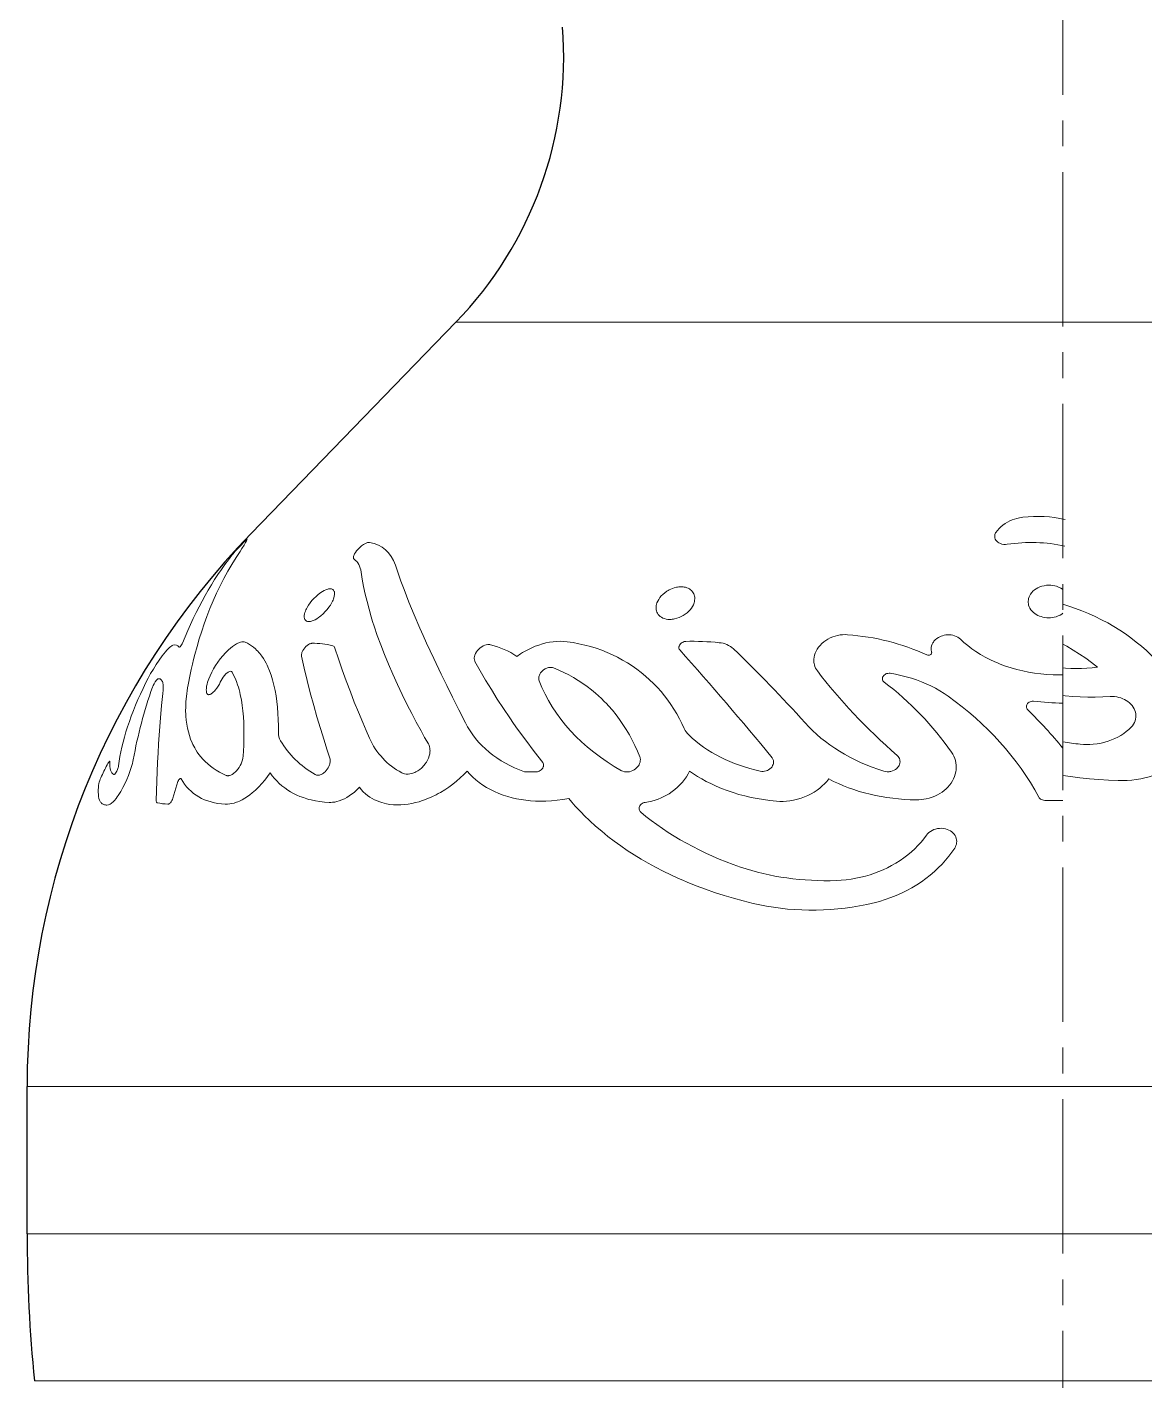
# Model space of a CAD drawing. Extents: x -235 to 974, y -300 to 522.
# Drawn here: x 903.29 to 941.27, y 133.17 to 179.17 of the extents above; entities that cross this region are included whole.
import ezdxf

# ---------------------------------------------------------------- set-up
doc = ezdxf.new("R2010")
doc.units = 0
doc.header["$LTSCALE"] = 7
doc.header["$MEASUREMENT"] = 0
doc.linetypes.add('CENTER2', pattern=[1.125, 0.75, -0.125, 0.125, -0.125])
for name, color, linetype, lineweight in [('1', 1, 'CENTER2', 15), ('3', 3, 'CONTINUOUS', 30), ('8', 251, 'CONTINUOUS', 15)]:
    doc.layers.add(name, color=color, linetype=linetype, lineweight=lineweight)

msp = doc.modelspace()

# ---------------------------------------------------------------- linework, layer by layer
at = {"layer": '1'}
msp.add_line((938.4853, 229.3695), (938.4853, 6.1695), dxfattribs=at)
at = {"layer": '3'}
for p, q in [((917.8575, 169.1423), (910.8967, 161.96)), ((903.2853, 138.1695), (903.2853, 143.1695))]:
    msp.add_line(p, q, dxfattribs=at)
for centre, radius, start, end in [((908.5223, 178.1896), 13, 315.89735, 4.32284), ((930.2853, 143.1695), 27, 135.89735, 180), ((953.4103, 138.1695), 50.125, 180, 185.72481)]:
    msp.add_arc(centre, radius, start, end, dxfattribs=at)
at = {"layer": '8', "lineweight": 13}
for p, q in [((956.5879, 169.1423), (917.8575, 169.1423)), ((973.6853, 143.1695), (903.2853, 143.1695)), ((973.6853, 138.1695), (903.2853, 138.1695)), ((973.4353, 133.1695), (903.5353, 133.1695))]:
    msp.add_line(p, q, dxfattribs=at)
at = {"layer": '8', "lineweight": 13, "ltscale": 0.010202}
msp.add_line((920.5981, 153.868), (920.1901, 153.868), dxfattribs=at)
at = {"layer": '8', "lineweight": 13, "ltscale": 0.014746}
msp.add_line((908.2411, 152.9719), (908.4114, 153.5366), dxfattribs=at)
at = {"layer": '8', "lineweight": 13, "ltscale": 0.037442}
msp.add_line((937.8721, 152.8951), (938.4853, 152.8951), dxfattribs=at)
at = {"layer": '8', "lineweight": 13}
for points in [[(937.1235, 162.5156), (937.0638, 162.5074), (937.0046, 162.4967), (936.9196, 162.4769), (936.8369, 162.4524), (936.7565, 162.4233), (936.6787, 162.3895), (936.5965, 162.3473), (936.5185, 162.3001), (936.4454, 162.2482), (936.3775, 162.1921), (936.3153, 162.1321), (936.2593, 162.0686), (936.2098, 162.002)], [(936.1863, 161.96), (936.1734, 161.9243), (936.1665, 161.8878), (936.1657, 161.8508), (936.1711, 161.814), (936.1844, 161.7743), (936.2055, 161.7363), (936.2342, 161.7009), (936.2702, 161.669), (936.3119, 161.6422), (936.3599, 161.6202), (936.4125, 161.6041), (936.4721, 161.5942), (936.5336, 161.5917), (936.5944, 161.5968)], [(910.7597, 161.7655), (910.76, 161.767), (910.7599, 161.7675), (910.7597, 161.7677), (910.7595, 161.7679), (910.7586, 161.7679), (910.7558, 161.7666), (910.7458, 161.7593), (910.7137, 161.7307), (910.6578, 161.6762), (910.5332, 161.5473), (910.4457, 161.4531), (910.3614, 161.3595), (910.2797, 161.265), (910.2463, 161.2242)], [(910.3895, 161.1445), (910.5237, 161.3554), (910.5818, 161.4485), (910.6568, 161.5717), (910.7042, 161.6535), (910.7388, 161.7182), (910.7513, 161.7446), (910.7597, 161.7655)], [(914.9269, 161.6611), (914.897, 161.6623), (914.8759, 161.6596), (914.8538, 161.6546), (914.8082, 161.6387), (914.7611, 161.616), (914.7148, 161.5887), (914.6816, 161.5662), (914.6494, 161.5422), (914.588, 161.4904), (914.5318, 161.4349), (914.4817, 161.3771), (914.4416, 161.3223), (914.4087, 161.2671), (914.3952, 161.239), (914.3845, 161.2113), (914.3771, 161.186), (914.3731, 161.1616), (914.3724, 161.1461), (914.3736, 161.1313), (914.3785, 161.1132), (914.3873, 161.0976), (914.4002, 161.0854)], [(908.7565, 156.8226), (908.8268, 157.1718), (908.865, 157.3459), (908.9048, 157.5185), (908.9457, 157.6866), (908.9883, 157.8533), (909.0607, 158.1194), (909.1377, 158.3816), (909.2192, 158.6398), (909.3054, 158.8941), (909.3962, 159.1442), (909.5009, 159.4129), (909.6111, 159.6765), (909.727, 159.9348), (909.8484, 160.1879), (909.9754, 160.4354), (910.108, 160.6774), (910.246, 160.9138), (910.3895, 161.1445)], [(914.6377, 160.6519), (914.6768, 160.4056), (914.7231, 160.1565), (914.7766, 159.9047), (914.8371, 159.6503), (914.9046, 159.3932), (914.979, 159.1336), (915.0269, 158.9766), (915.0771, 158.8188), (915.1847, 158.5007), (915.3014, 158.1793), (915.4272, 157.8548), (915.5657, 157.5178), (915.7131, 157.1778), (915.8692, 156.8348), (916.0338, 156.4891), (916.2065, 156.1407), (916.3564, 155.8483), (916.5116, 155.5543), (916.6719, 155.2586), (916.7954, 155.0358), (916.9216, 154.8121)], [(918.1786, 155.5319), (917.9562, 155.9719), (917.7393, 156.4061), (917.5455, 156.7991), (917.3572, 157.187), (917.1044, 157.7185), (916.8636, 158.2391), (916.7481, 158.4952), (916.636, 158.7482), (916.4432, 159.1962), (916.2626, 159.634), (916.177, 159.8489), (916.0948, 160.0612), (915.9904, 160.3399), (915.8921, 160.6137), (915.8003, 160.8824)], [(913.5923, 159.5329), (913.6408, 159.6151), (913.663, 159.6582), (913.6828, 159.7014), (913.6986, 159.7408), (913.712, 159.7798), (913.7261, 159.8334), (913.7342, 159.8851), (913.7357, 159.9099), (913.7353, 159.9339), (913.733, 159.9565), (913.7286, 159.978), (913.7223, 159.9973), (913.7138, 160.0152), (913.6987, 160.0368), (913.6794, 160.0547), (913.656, 160.0685), (913.6264, 160.0784), (913.5931, 160.0827), (913.5567, 160.0817), (913.5298, 160.078), (913.502, 160.0719), (913.4696, 160.0624), (913.4367, 160.0504), (913.379, 160.0242), (913.3214, 159.9924), (913.2646, 159.9559), (913.2229, 159.9259), (913.182, 159.8942), (913.1037, 159.8265), (913.0326, 159.7565), (912.9668, 159.6835), (912.9069, 159.6088), (912.8534, 159.5329)], [(925.9489, 159.6028), (925.9615, 159.6482), (925.9699, 159.6938), (925.9738, 159.7392), (925.9739, 159.7685), (925.972, 159.7975), (925.9662, 159.8357), (925.9566, 159.8731), (925.9431, 159.9095), (925.923, 159.9488), (925.8979, 159.9859), (925.8675, 160.0204), (925.8321, 160.0517), (925.7935, 160.0784), (925.7507, 160.1013), (925.7041, 160.1202), (925.6542, 160.1348), (925.6194, 160.142), (925.5835, 160.1471), (925.5468, 160.1503), (925.5094, 160.1514), (925.4714, 160.1505), (925.4331, 160.1477), (925.3923, 160.1425), (925.3515, 160.1353), (925.2736, 160.1158), (925.2154, 160.0963), (925.1589, 160.0732), (925.1043, 160.0467), (925.0648, 160.0249), (925.0267, 160.0016), (924.9548, 159.9507), (924.8894, 159.8949), (924.8356, 159.8403), (924.7883, 159.7832), (924.7479, 159.7242), (924.7147, 159.664), (924.689, 159.6028)], [(938.4853, 160.0592), (938.471, 160.0701), (938.4082, 160.1087), (938.3392, 160.1417), (938.2651, 160.1684), (938.2049, 160.1844), (938.1426, 160.196), (938.079, 160.203), (938.0148, 160.2054), (937.9314, 160.2016), (937.8493, 160.1899), (937.7699, 160.1708), (937.7, 160.1468), (937.634, 160.1172), (937.5728, 160.0824), (937.5169, 160.043), (937.4668, 159.9994), (937.423, 159.9524), (937.3883, 159.9064), (937.3595, 159.8585), (937.3367, 159.8093), (937.3201, 159.7592), (937.3095, 159.7087), (937.3049, 159.6579)], [(937.3049, 159.6579), (937.3058, 159.6147), (937.3109, 159.5715), (937.3204, 159.5285), (937.3387, 159.4754), (937.3639, 159.4234), (937.396, 159.3733), (937.435, 159.3257), (937.4806, 159.2811), (937.5325, 159.2401), (937.5797, 159.2095), (937.6307, 159.182), (937.6851, 159.158), (937.7424, 159.1379), (937.8043, 159.1213), (937.8684, 159.1092), (937.934, 159.1019), (938.0001, 159.0994), (938.0644, 159.1017), (938.1281, 159.1086), (938.1907, 159.1199), (938.2514, 159.1356), (938.3225, 159.1603), (938.3892, 159.1908), (938.451, 159.2267), (938.4853, 159.2515)], [(912.8534, 159.5329), (912.8033, 159.4504), (912.7806, 159.4075), (912.7602, 159.3645), (912.7433, 159.3239), (912.729, 159.2835), (912.7141, 159.2289), (912.7055, 159.176), (912.7038, 159.1505), (912.7041, 159.1258), (912.7064, 159.103), (912.7107, 159.0812), (912.7173, 159.0608), (912.7261, 159.042), (912.7417, 159.0196), (912.7617, 159.0011), (912.7859, 158.9868), (912.8165, 158.9766), (912.851, 158.9722), (912.8885, 158.9733), (912.9168, 158.9774), (912.9459, 158.984), (912.9785, 158.9938), (913.0114, 159.0061), (913.0701, 159.0333), (913.1283, 159.0662), (913.1855, 159.1038), (913.2274, 159.1346), (913.2683, 159.1671), (913.3465, 159.2367), (913.4168, 159.3077), (913.4815, 159.3815), (913.5402, 159.4568), (913.5923, 159.5329)], [(924.689, 159.6028), (924.6749, 159.5574), (924.6651, 159.5118), (924.6597, 159.466), (924.6587, 159.4364), (924.6598, 159.407), (924.6645, 159.3681), (924.6733, 159.3299), (924.6861, 159.2927), (924.7055, 159.2524), (924.7304, 159.2143), (924.7608, 159.1788), (924.7966, 159.1465), (924.8407, 159.116), (924.8902, 159.0903), (924.9447, 159.0698), (925.0031, 159.0551), (925.0647, 159.0462), (925.1284, 159.0432), (925.1683, 159.0442), (925.2084, 159.0474), (925.2496, 159.0527), (925.2905, 159.0602), (925.3703, 159.0806), (925.4453, 159.1069), (925.5173, 159.1392), (925.5855, 159.1767), (925.6513, 159.2201), (925.7121, 159.2677), (925.7675, 159.3187), (925.8169, 159.3726), (925.8601, 159.4285), (925.8966, 159.4858), (925.9262, 159.544), (925.9489, 159.6028)], [(942.0735, 157.1627), (942.0066, 157.2489), (941.9378, 157.3343), (941.8672, 157.4187), (941.7948, 157.5022), (941.6444, 157.6663), (941.487, 157.8262), (941.3227, 157.9818), (941.1538, 158.1309), (940.9783, 158.2755), (940.7964, 158.4152), (940.6082, 158.55), (940.414, 158.6795), (940.2139, 158.8036), (940.0081, 158.922), (939.7967, 159.0345), (939.5802, 159.1409), (939.3585, 159.2409), (939.132, 159.3344), (938.908, 159.4187), (938.6799, 159.4964), (938.4853, 159.556)], [(910.6956, 158.2676), (910.6621, 158.2774), (910.6246, 158.2809), (910.5838, 158.2781), (910.541, 158.2694), (910.5103, 158.2601), (910.4789, 158.2484), (910.4424, 158.2322), (910.4057, 158.2135), (910.3366, 158.1722), (910.2662, 158.123), (910.197, 158.0681), (910.1295, 158.0087), (910.0801, 157.9618), (910.0319, 157.9131), (909.939, 157.8111), (909.8512, 157.7045), (909.769, 157.5942), (909.6925, 157.4812), (909.6222, 157.366), (909.5585, 157.2494), (909.5021, 157.1319), (909.4576, 157.0236), (909.4382, 156.9697), (909.4211, 156.916), (909.402, 156.8452), (909.3876, 156.7758), (909.3788, 156.7087), (909.3762, 156.6448), (909.3776, 156.6125), (909.3811, 156.5815), (909.3861, 156.5556), (909.3928, 156.5311)], [(911.8297, 155.2049), (911.8291, 155.4235), (911.8232, 155.6389), (911.8118, 155.8508), (911.7949, 156.0586), (911.7731, 156.2539), (911.7459, 156.4444), (911.7128, 156.6298), (911.6738, 156.8098), (911.6511, 156.9005), (911.6268, 156.9895), (911.6024, 157.0713), (911.5765, 157.1514), (911.5254, 157.2923), (911.4689, 157.4272), (911.4385, 157.4922), (911.4067, 157.5555), (911.362, 157.637), (911.3148, 157.7152), (911.2649, 157.7898), (911.1968, 157.8801), (911.1603, 157.9237), (911.1226, 157.9655), (911.0855, 158.0038), (911.0473, 158.0403), (910.9825, 158.0961), (910.9149, 158.1469), (910.8445, 158.1925), (910.7714, 158.2328), (910.6956, 158.2676)], [(921.6332, 158.2853), (921.5184, 158.2962), (921.401, 158.2997), (921.2823, 158.296), (921.1604, 158.285), (921.0387, 158.267), (920.9177, 158.2424), (920.7953, 158.2107), (920.6746, 158.1728), (920.5558, 158.1293), (920.4395, 158.0804), (920.3259, 158.0265), (920.2572, 157.991), (920.1898, 157.9538), (920.1221, 157.9141), (920.0558, 157.8729), (919.9289, 157.7872)], [(925.6192, 155.333), (925.5403, 155.5022), (925.4552, 155.6688), (925.3641, 155.8326), (925.2669, 155.9933), (925.1636, 156.1507), (925.0574, 156.3006), (924.9453, 156.4469), (924.8276, 156.5894), (924.7042, 156.728), (924.5752, 156.8624), (924.4405, 156.9924), (924.3002, 157.1178), (924.1542, 157.2384), (924.0045, 157.3527), (923.8495, 157.4618), (923.6892, 157.5655), (923.5238, 157.6636), (923.3534, 157.7558), (923.1782, 157.8418), (922.9985, 157.9215), (922.8145, 157.9946), (922.6263, 158.0609), (922.4342, 158.1202), (922.2386, 158.1725), (922.0396, 158.2175), (921.8377, 158.2551), (921.6332, 158.2853)], [(925.6698, 158.2968), (925.642, 158.2943), (925.6145, 158.2886), (925.5777, 158.2758), (925.5437, 158.2582), (925.5135, 158.2369), (925.4879, 158.213), (925.4627, 158.1807), (925.4526, 158.163), (925.4446, 158.1448), (925.4391, 158.1276), (925.4356, 158.1103), (925.4343, 158.084), (925.4385, 158.058), (925.4482, 158.0334), (925.4637, 158.0112)], [(931.1668, 158.5247), (931.0818, 158.5279), (930.9963, 158.5246), (930.9112, 158.5149), (930.8273, 158.4993), (930.7453, 158.4778), (930.666, 158.4511), (930.581, 158.4154), (930.5005, 158.3739), (930.425, 158.3274), (930.3549, 158.2764), (930.2907, 158.2212), (930.2325, 158.1625), (930.1807, 158.1006), (930.1357, 158.0359), (930.0975, 157.969), (930.0666, 157.9004), (930.0432, 157.8304), (930.0274, 157.7596), (930.0196, 157.6896), (930.0186, 157.6541), (930.0197, 157.6188), (930.0227, 157.5845), (930.0276, 157.5503), (930.0399, 157.4958), (930.0574, 157.4422), (930.0802, 157.3901), (930.1084, 157.3395), (930.1419, 157.2909)], [(934.9989, 158.3734), (934.9579, 158.4084), (934.9116, 158.4396), (934.8601, 158.4664), (934.8041, 158.4884), (934.7442, 158.505), (934.6867, 158.5152), (934.6275, 158.5201), (934.5676, 158.5197), (934.5093, 158.5144), (934.4519, 158.5043), (934.3964, 158.4899), (934.3465, 158.4726), (934.2989, 158.4516), (934.2545, 158.4278), (934.1971, 158.3895), (934.1463, 158.3463), (934.1234, 158.3231), (934.1025, 158.2989), (934.0837, 158.2742), (934.0668, 158.2488), (934.0401, 158.1986), (934.021, 158.1467), (934.0095, 158.094), (934.0057, 158.0409), (934.0099, 157.9881), (934.0149, 157.962), (934.022, 157.9361)], [(938.4853, 157.164), (938.359, 157.1611), (938.1487, 157.164), (937.9389, 157.1746), (937.7303, 157.1929), (937.5234, 157.2188), (937.3188, 157.2522), (937.117, 157.2931), (936.9185, 157.3412), (936.724, 157.3963), (936.5339, 157.4584), (936.3487, 157.5272), (936.2581, 157.564), (936.1689, 157.6024), (936, 157.6813), (935.837, 157.7657), (935.6802, 157.8554), (935.53, 157.9501), (935.3866, 158.0495), (935.2501, 158.1534), (935.1208, 158.2615), (934.9989, 158.3734)], [(908.2333, 158.165), (908.2198, 158.1595), (908.2048, 158.1513), (908.1713, 158.1274), (908.1275, 158.089), (908.0802, 158.0416), (908.0379, 157.9953), (907.9947, 157.9452), (907.9371, 157.8745), (907.8799, 157.8005), (907.7758, 157.6573), (907.6744, 157.5083), (907.5771, 157.3559), (907.4846, 157.2018), (907.3981, 157.0477), (907.3195, 156.8957)], [(908.5665, 158.2373), (908.5573, 158.2175), (908.5318, 158.1748), (908.5091, 158.1432), (908.4849, 158.115), (908.4679, 158.1001), (908.4609, 158.0964), (908.4579, 158.0961), (908.4554, 158.0976)], [(912.9636, 158.2314), (912.9449, 158.2296), (912.9257, 158.2254), (912.9061, 158.2189), (912.8865, 158.2107), (912.8481, 158.1896), (912.8026, 158.1567), (912.7608, 158.1191), (912.723, 158.0782), (912.6896, 158.0347), (912.6608, 157.9895), (912.6373, 157.9432), (912.6262, 157.9156), (912.6175, 157.8882), (912.6121, 157.8648), (912.609, 157.8418), (912.6084, 157.818), (912.6111, 157.7955)], [(912.6111, 157.7955), (912.6549, 157.5923), (912.701, 157.3871), (912.8005, 156.971), (912.909, 156.5475), (913.0262, 156.1171), (913.1372, 155.7289), (913.2545, 155.3356), (913.3776, 154.9373), (913.4736, 154.6356), (913.5726, 154.3313)], [(914.9211, 155.0066), (914.8049, 155.2735), (914.6916, 155.5385), (914.5455, 155.8888), (914.4052, 156.2356), (914.2709, 156.5785), (914.1274, 156.9596), (913.9923, 157.3354), (913.8659, 157.7057), (913.7486, 158.0704)], [(919.0372, 158.1817), (919.0147, 158.1861), (918.991, 158.1886), (918.9421, 158.1879), (918.8896, 158.1792), (918.8377, 158.1637), (918.7885, 158.1426), (918.742, 158.117), (918.6871, 158.079), (918.6374, 158.0361), (918.5935, 157.9891), (918.5559, 157.939), (918.5251, 157.8868), (918.5019, 157.8332), (918.4888, 157.7879), (918.482, 157.7429), (918.482, 157.699), (918.4849, 157.6772), (918.4898, 157.6561), (918.4966, 157.6365), (918.5054, 157.6178)], [(934.022, 157.9361), (934.0249, 157.9191), (934.0234, 157.9016), (934.0175, 157.8846), (934.0067, 157.8677), (933.9913, 157.8526), (933.9721, 157.8402), (933.9469, 157.8305), (933.9192, 157.8262), (933.8906, 157.828), (933.8645, 157.8362)], [(939.6567, 157.4248), (939.4601, 157.5757), (939.2577, 157.7217), (939.0496, 157.8627), (938.8359, 157.9986), (938.6168, 158.1291), (938.4853, 158.2023)], [(918.5054, 157.6178), (918.6828, 157.2973), (918.8685, 156.9769), (919.062, 156.6569), (919.2631, 156.3374), (919.4714, 156.0183), (919.6865, 155.6997), (919.8188, 155.5089), (919.9533, 155.3183), (920.2292, 154.9379), (920.5135, 154.5585), (920.8058, 154.1802)], [(921.1748, 157.3978), (921.1364, 157.4091), (921.0949, 157.4143), (921.0481, 157.4128), (921.0008, 157.4048), (920.9716, 157.3967), (920.943, 157.3865), (920.9145, 157.3739), (920.8872, 157.3596), (920.8376, 157.3271), (920.7997, 157.2957), (920.766, 157.2613), (920.7367, 157.2247), (920.7123, 157.1863), (920.6931, 157.1467), (920.684, 157.122), (920.6771, 157.0972), (920.6726, 157.0742), (920.6702, 157.0513), (920.6702, 157.02), (920.6745, 156.9895), (920.6833, 156.9601)], [(924.1065, 154.3739), (924.0283, 154.5659), (923.9432, 154.7549), (923.8515, 154.9408), (923.7528, 155.1234), (923.6474, 155.3024), (923.5351, 155.4776), (923.421, 155.6417), (923.3005, 155.8019), (923.1736, 155.9579), (923.0404, 156.1095), (922.9714, 156.1835), (922.9008, 156.2563), (922.8043, 156.3514), (922.705, 156.4443), (922.6029, 156.5347), (922.4625, 156.6513), (922.3173, 156.7632), (922.1674, 156.8703), (922.0128, 156.9722), (921.8538, 157.0688), (921.6903, 157.1598), (921.5225, 157.2451), (921.3506, 157.3245), (921.1748, 157.3978)], [(938.4853, 157.3984), (938.5697, 157.3905), (938.7512, 157.3801), (938.9333, 157.3761), (939.1153, 157.3786), (939.2969, 157.3876), (939.4775, 157.403), (939.6567, 157.4248)], [(907.5451, 156.7408), (907.5564, 156.7695), (907.5702, 156.7994), (907.6028, 156.8602), (907.6403, 156.92), (907.6817, 156.976), (907.7085, 157.0059), (907.7213, 157.0175), (907.7303, 157.0239), (907.7381, 157.0277), (907.7419, 157.0285)], [(907.7419, 157.0285), (907.7743, 157.0274), (907.8034, 157.0194), (907.8292, 157.0047), (907.8515, 156.9834), (907.8684, 156.9592), (907.8825, 156.9303), (907.8939, 156.897), (907.9007, 156.8693), (907.906, 156.8395), (907.9112, 156.7948), (907.9138, 156.7467), (907.914, 156.6951), (907.9118, 156.6404), (907.9014, 156.5239)], [(909.3928, 156.5311), (909.3975, 156.5195), (909.4036, 156.5093), (909.4111, 156.5005), (909.4202, 156.4936), (909.4355, 156.4871), (909.4534, 156.4848), (909.4734, 156.4867), (909.4891, 156.4906), (909.5053, 156.4966), (909.5258, 156.5064), (909.5462, 156.5183), (909.5865, 156.5473), (909.6258, 156.582), (909.6544, 156.6108), (909.682, 156.6415), (909.7334, 156.7067), (909.7791, 156.775), (909.8185, 156.8445), (909.8508, 156.914)], [(909.8508, 156.914), (909.8774, 156.9711), (909.9102, 157.0284), (909.9485, 157.0851), (909.9917, 157.1393), (910.0395, 157.1897), (910.0648, 157.2126), (910.0907, 157.2331), (910.117, 157.2508), (910.1432, 157.265), (910.1696, 157.2751), (910.1948, 157.2796), (910.2171, 157.2776), (910.2273, 157.2738), (910.2363, 157.2682), (910.2439, 157.2609), (910.2501, 157.2522)], [(910.2501, 157.2522), (910.3041, 157.153), (910.3538, 157.0477), (910.3992, 156.9366), (910.4404, 156.8201), (910.4656, 156.7399), (910.489, 156.6577), (910.511, 156.5727), (910.5312, 156.4859), (910.5667, 156.3076), (910.5959, 156.1229), (910.6191, 155.9326), (910.6366, 155.7374), (910.6487, 155.5376), (910.6536, 155.4108), (910.6564, 155.2826), (910.6564, 155.0223), (910.6491, 154.7572), (910.6402, 154.5783), (910.6283, 154.3976)], [(932.4091, 156.914), (932.3858, 156.9355), (932.368, 156.9599), (932.3561, 156.9863), (932.3498, 157.0159), (932.3504, 157.0464), (932.3575, 157.0766), (932.3709, 157.1056), (932.3888, 157.131), (932.4117, 157.1544), (932.4388, 157.175), (932.4634, 157.1889), (932.4903, 157.2004), (932.5315, 157.2114), (932.5748, 157.216), (932.6173, 157.2132)], [(932.6173, 157.2132), (932.801, 157.1812), (932.9823, 157.1427), (933.1607, 157.0978), (933.336, 157.0466), (933.5077, 156.9892), (933.6756, 156.926), (933.8393, 156.857), (933.9987, 156.7825), (934.1534, 156.7026), (934.3033, 156.6175), (934.4481, 156.5276), (934.5877, 156.4331)], [(907.9014, 156.5239), (907.8569, 156.1189), (907.8175, 155.6974), (907.7829, 155.2608), (907.753, 154.8104), (907.7355, 154.503), (907.7198, 154.1902), (907.6936, 153.5499), (907.6738, 152.8916)], [(910.0543, 153.7438), (909.9364, 153.7966), (909.8233, 153.8544), (909.7152, 153.9169), (909.6123, 153.9842), (909.5146, 154.0561), (909.4223, 154.1325), (909.3354, 154.2131), (909.254, 154.2979), (909.1886, 154.3738), (909.1272, 154.4524), (909.0699, 154.5338), (909.0167, 154.6178), (908.9835, 154.675), (908.9521, 154.7333), (908.9223, 154.7929), (908.8943, 154.8535), (908.8436, 154.9772), (908.8014, 155.0996), (908.7654, 155.2251), (908.7356, 155.3534), (908.7118, 155.4843), (908.6938, 155.6176), (908.6815, 155.7531), (908.6769, 155.8353), (908.6742, 155.9183), (908.6745, 156.086), (908.6824, 156.2559), (908.6974, 156.4278), (908.7087, 156.5239), (908.7221, 156.6204), (908.7382, 156.7213), (908.7565, 156.8226)], [(938.4853, 156.4602), (938.5653, 156.4511), (938.8183, 156.429), (939.0722, 156.4138), (939.3268, 156.4053), (939.5816, 156.4038), (939.8361, 156.4091), (940.09, 156.4213)], [(940.09, 156.4213), (940.1645, 156.423), (940.2392, 156.419), (940.313, 156.4093), (940.385, 156.3943), (940.4549, 156.3739), (940.5216, 156.3487), (940.5823, 156.3203), (940.6394, 156.288), (940.6925, 156.2523), (940.7463, 156.2092), (940.7946, 156.1626), (940.8371, 156.1131), (940.8737, 156.0611), (940.9042, 156.0072), (940.9285, 155.9512), (940.9465, 155.8939), (940.958, 155.8356), (940.963, 155.7769), (940.9613, 155.7181), (940.953, 155.6597), (940.938, 155.602), (940.9142, 155.5409), (940.8827, 155.4819), (940.8435, 155.4255), (940.7969, 155.3722)], [(937.2907, 155.9729), (937.27, 155.9974), (937.2547, 156.0242), (937.2454, 156.0526), (937.242, 156.0814), (937.2445, 156.1097), (937.2527, 156.1377), (937.2664, 156.1645), (937.2854, 156.1892), (937.3083, 156.2104), (937.3359, 156.229), (937.3674, 156.2439), (937.4051, 156.2553), (937.445, 156.261), (937.4854, 156.2605)], [(940.7969, 155.3722), (940.7206, 155.2991), (940.638, 155.2296), (940.5493, 155.164), (940.4548, 155.1026), (940.3548, 155.0459), (940.2498, 154.9943), (940.1401, 154.948), (940.0264, 154.9074), (939.9091, 154.8727), (939.7787, 154.8421), (939.6449, 154.819), (939.5093, 154.8035), (939.4006, 154.7967), (939.2914, 154.7948), (939.1824, 154.7978), (939.074, 154.8058)], [(916.9216, 154.8121), (916.9439, 154.7663), (916.9602, 154.7179), (916.971, 154.6676), (916.9764, 154.6158), (916.9773, 154.5815), (916.976, 154.5469), (916.9726, 154.5106), (916.9671, 154.4742), (916.9504, 154.403), (916.9253, 154.3298), (916.8927, 154.2577), (916.8528, 154.1875), (916.806, 154.1199), (916.7788, 154.0858), (916.7498, 154.0526), (916.7197, 154.0213), (916.6878, 153.9911), (916.6301, 153.9431), (916.5676, 153.8994), (916.5009, 153.8612), (916.465, 153.844), (916.4283, 153.8288), (916.3932, 153.8163), (916.3577, 153.8059), (916.2949, 153.7929), (916.2321, 153.787), (916.2009, 153.7869), (916.1701, 153.7888), (916.1158, 153.7973), (916.0646, 153.8124), (916.0177, 153.8334)], [(940.3583, 153.567), (940.5137, 153.5664), (940.6692, 153.5725), (940.824, 153.5853), (940.9772, 153.6046), (941.1282, 153.6305), (941.2733, 153.6619), (941.4156, 153.6994), (941.5549, 153.7428), (941.6906, 153.7919), (941.8224, 153.8465), (941.95, 153.9065), (942.0729, 153.9717), (942.1978, 154.0461), (942.3168, 154.1257), (942.4293, 154.21), (942.5352, 154.2988), (942.6342, 154.3915), (942.7259, 154.4879), (942.8103, 154.5875), (942.8873, 154.69), (942.9567, 154.795), (943.0186, 154.9023)], [(906.1003, 154.2029), (906.0992, 154.218), (906.0968, 154.2224), (906.0929, 154.2242), (906.0895, 154.2237), (906.0814, 154.2189), (906.0715, 154.2092), (906.0498, 154.1805), (906.0268, 154.1429), (906.0051, 154.1023)], [(906.0543, 152.7428), (906.0824, 152.7513), (906.1123, 152.7664), (906.1434, 152.7874), (906.1708, 152.8097), (906.1986, 152.8353), (906.2543, 152.8947), (906.3096, 152.9626), (906.3465, 153.0127), (906.3827, 153.0651), (906.4249, 153.1301), (906.4658, 153.1973), (906.5391, 153.328), (906.6075, 153.4625), (906.6706, 153.5992), (906.7282, 153.7368), (906.78, 153.8745), (906.8253, 154.0113), (906.8632, 154.1458), (906.8789, 154.2116), (906.8921, 154.276)], [(910.6283, 154.3976), (910.62, 154.3337), (910.605, 154.2688), (910.5839, 154.2037), (910.5573, 154.139), (910.5252, 154.0752), (910.4881, 154.013), (910.4459, 153.9533), (910.4007, 153.899), (910.3512, 153.849), (910.3249, 153.8261), (910.2977, 153.8049), (910.2559, 153.7773), (910.2125, 153.7551), (910.1683, 153.7398), (910.1464, 153.7351), (910.1249, 153.7327), (910.1061, 153.7326), (910.0879, 153.7344), (910.0706, 153.7382), (910.0543, 153.7438)], [(913.5726, 154.3313), (913.5815, 154.2952), (913.5855, 154.2574), (913.5851, 154.2185), (913.5821, 154.1898), (913.5772, 154.161), (913.5698, 154.1301), (913.5602, 154.0993), (913.5402, 154.0495), (913.5149, 154.0008), (913.4848, 153.9537), (913.4498, 153.9089), (913.4103, 153.8672), (913.3856, 153.845), (913.3595, 153.8244), (913.3226, 153.7998), (913.2832, 153.7792), (913.2418, 153.7633), (913.2174, 153.7569), (913.193, 153.7527), (913.1701, 153.751), (913.1478, 153.7516), (913.1216, 153.7556), (913.0969, 153.7631), (913.0745, 153.7739)], [(920.8058, 154.1802), (920.821, 154.1556), (920.8305, 154.1284), (920.8346, 154.0999), (920.8334, 154.071), (920.8299, 154.0515), (920.8242, 154.0321), (920.8164, 154.0125), (920.8065, 153.9934), (920.7813, 153.9577), (920.7557, 153.9315), (920.7251, 153.9082), (920.6906, 153.8891), (920.6532, 153.8755), (920.6258, 153.8699), (920.5981, 153.868)], [(923.4903, 153.9035), (923.5355, 153.8824), (923.5854, 153.8679), (923.6238, 153.8618), (923.6632, 153.8595), (923.7029, 153.861), (923.7615, 153.8698), (923.8181, 153.8858), (923.8689, 153.9069), (923.9162, 153.9328), (923.9595, 153.963), (923.9981, 153.9965), (924.0299, 154.0304), (924.0575, 154.0665), (924.0806, 154.1043), (924.0991, 154.1432), (924.1145, 154.1894), (924.1232, 154.2363), (924.125, 154.2831), (924.1195, 154.3293), (924.114, 154.3519), (924.1065, 154.3739)], [(928.5996, 154.345), (928.617, 154.3207), (928.6311, 154.2948), (928.6416, 154.2677), (928.6472, 154.2469), (928.6507, 154.2259), (928.6523, 154.1877), (928.6478, 154.1494), (928.6373, 154.1114), (928.621, 154.0744), (928.5992, 154.039), (928.5667, 153.9999), (928.5272, 153.9644), (928.4816, 153.9339), (928.4411, 153.9136), (928.3974, 153.8975), (928.3493, 153.8859), (928.2996, 153.8803), (928.2501, 153.8809), (928.2021, 153.8879)], [(932.8509, 154.4204), (932.8825, 154.3884), (932.9081, 154.3533), (932.9276, 154.3159), (932.9409, 154.2769), (932.9477, 154.2383), (932.9488, 154.1993), (932.9441, 154.1602), (932.9338, 154.1217), (932.9176, 154.0831), (932.8957, 154.0461), (932.8685, 154.0111), (932.8361, 153.9786), (932.7965, 153.9476), (932.7517, 153.9207), (932.697, 153.8966), (932.6382, 153.8791), (932.6076, 153.8732), (932.5766, 153.8692), (932.5457, 153.8674), (932.5148, 153.8675), (932.4559, 153.8737), (932.3996, 153.8872)], [(933.4988, 152.914), (933.5854, 152.9158), (933.6717, 152.9222), (933.7547, 152.9329), (933.8366, 152.948), (933.9393, 152.9734), (934.0391, 153.0053), (934.1349, 153.0433), (934.22, 153.0837), (934.3008, 153.1289), (934.3771, 153.1783), (934.4487, 153.2317), (934.5151, 153.2887), (934.5761, 153.349), (934.6342, 153.4154), (934.686, 153.4847), (934.7313, 153.5564), (934.77, 153.6301), (934.8019, 153.7056), (934.8269, 153.7823), (934.8451, 153.8599), (934.8562, 153.938), (934.8603, 154.0155), (934.8576, 154.0929), (934.8479, 154.1697), (934.8315, 154.2456), (934.8081, 154.3202), (934.7781, 154.3932), (934.7413, 154.4642), (934.6978, 154.5328)], [(906.3955, 154.0662), (906.3906, 154.0387), (906.3827, 154.0093), (906.361, 153.9485), (906.3329, 153.8873), (906.3135, 153.8518), (906.2922, 153.8182), (906.2703, 153.7903), (906.2605, 153.7808), (906.2511, 153.774), (906.2427, 153.7708), (906.2361, 153.7719)], [(908.4114, 153.5366), (908.4254, 153.5713), (908.4361, 153.5902), (908.4486, 153.6079), (908.4597, 153.6203), (908.4717, 153.6308), (908.4823, 153.6374), (908.4932, 153.6411), (908.5032, 153.641), (908.5111, 153.6371), (908.5168, 153.6301)], [(910.0218, 152.7654), (910.0953, 152.7651), (910.1708, 152.7718), (910.2474, 152.7852), (910.3246, 152.8049), (910.402, 152.8305), (910.4502, 152.8492), (910.4982, 152.8699), (910.5932, 152.9168), (910.6864, 152.9704), (910.7703, 153.0247), (910.8524, 153.0835), (910.9324, 153.1463), (910.99, 153.1949), (911.0464, 153.2452), (911.1034, 153.299), (911.159, 153.3543), (911.2641, 153.467), (911.3637, 153.5842), (911.4575, 153.7051), (911.5457, 153.8291)], [(911.5457, 153.8291), (911.6146, 153.7341), (911.689, 153.6426), (911.7689, 153.5547), (911.8543, 153.4709), (911.945, 153.3913), (912.0409, 153.3162), (912.142, 153.2459), (912.2402, 153.1851), (912.3425, 153.1287), (912.449, 153.0769), (912.5592, 153.0296), (912.6732, 152.9872), (912.7906, 152.9496), (912.8627, 152.9293), (912.9358, 152.9109), (913.0853, 152.8793), (913.2387, 152.8549), (913.3955, 152.8376), (913.5553, 152.8274)], [(914.577, 153.3404), (914.6403, 153.2621), (914.7096, 153.1878), (914.7849, 153.118), (914.8551, 153.0613), (914.9296, 153.0085), (915.0083, 152.9599), (915.091, 152.9158), (915.1775, 152.8762), (915.2675, 152.8415), (915.3418, 152.8173), (915.4181, 152.7964), (915.4962, 152.7787), (915.5557, 152.7677), (915.6161, 152.7585), (915.7391, 152.7459), (915.8643, 152.7407), (915.988, 152.7428), (916.1127, 152.7517), (916.2379, 152.7672), (916.3631, 152.7891), (916.4877, 152.8171), (916.6116, 152.8509), (916.6852, 152.8738), (916.7584, 152.8987), (916.9029, 152.9537), (917.0446, 153.0155), (917.1832, 153.0835), (917.2581, 153.1236), (917.3318, 153.1652), (917.476, 153.2533), (917.6155, 153.3472), (917.75, 153.4465), (917.8794, 153.5506), (918.0034, 153.659), (918.122, 153.7712), (918.235, 153.8871)], [(918.235, 153.8871), (918.3293, 153.7836), (918.4303, 153.6842), (918.5381, 153.5892), (918.6525, 153.499), (918.7733, 153.4138), (918.9003, 153.334), (919.0333, 153.2598), (919.1719, 153.1915), (919.3158, 153.1293), (919.4647, 153.0734), (919.6182, 153.0241), (919.7678, 152.9834), (919.9208, 152.9487), (920.0767, 152.9202), (920.2352, 152.8977), (920.396, 152.8815), (920.5586, 152.8713), (920.7226, 152.8672), (920.8188, 152.8675), (920.9153, 152.8699), (921.1089, 152.8807), (921.3028, 152.8992), (921.4965, 152.9254), (921.6894, 152.9589)], [(924.2913, 152.8271), (924.4036, 152.8454), (924.5147, 152.8702), (924.6239, 152.9013), (924.7304, 152.9382), (924.8276, 152.9776), (924.9217, 153.0216), (925.0124, 153.0697), (925.0997, 153.1216), (925.2032, 153.1914), (925.3009, 153.2662), (925.3922, 153.3455), (925.477, 153.429), (925.5552, 153.516), (925.6264, 153.6062), (925.6905, 153.699), (925.7475, 153.7942), (925.7971, 153.8913)], [(925.7971, 153.8913), (925.9318, 153.7982), (926.0713, 153.7087), (926.2155, 153.623), (926.3641, 153.5412), (926.5168, 153.4635), (926.6987, 153.3788), (926.8859, 153.2999), (927.078, 153.2268), (927.2745, 153.1598), (927.4754, 153.099), (927.68, 153.0445), (927.888, 152.9963), (928.0992, 152.9546), (928.313, 152.9193), (928.5292, 152.8906), (928.7474, 152.8684)], [(938.4853, 153.7439), (938.7428, 153.7036), (939.0632, 153.6611), (939.3854, 153.6262), (939.7088, 153.5988), (940.0333, 153.5791), (940.3583, 153.567)], [(905.7248, 153.4668), (905.716, 153.3993), (905.7094, 153.3337), (905.7041, 153.2496), (905.7032, 153.1698), (905.7068, 153.0948), (905.7154, 153.0252), (905.7291, 152.9616), (905.7483, 152.9046), (905.7705, 152.8593), (905.7834, 152.839), (905.7975, 152.8205), (905.8181, 152.7985), (905.8407, 152.7797), (905.8655, 152.7642), (905.8923, 152.7521), (905.921, 152.7434), (905.9517, 152.7381), (905.9759, 152.7364), (906.0011, 152.7366), (906.0543, 152.7428)], [(913.5553, 152.8274), (913.6086, 152.8269), (913.6626, 152.8299), (913.7382, 152.8395), (913.8138, 152.8551), (913.8889, 152.8763), (913.9786, 152.9089), (914.0663, 152.9483), (914.1517, 152.9939), (914.2341, 153.0448), (914.3132, 153.1004), (914.3608, 153.1373), (914.407, 153.1755), (914.495, 153.2558), (914.577, 153.3404)], [(928.7474, 152.8684), (928.8613, 152.8618), (928.9762, 152.8618), (929.0912, 152.8682), (929.2054, 152.8809), (929.2702, 152.8909), (929.3345, 152.9029), (929.4613, 152.9326), (929.5851, 152.9696), (929.7053, 153.0136), (929.8213, 153.0641), (929.9284, 153.1185), (930.0309, 153.1782), (930.1281, 153.2428), (930.2198, 153.3117), (930.3057, 153.3846), (930.3854, 153.461), (930.4589, 153.5406), (930.5259, 153.623)], [(907.6738, 152.8916), (907.6752, 152.8645), (907.6814, 152.8404), (907.6868, 152.83), (907.6939, 152.8216), (907.7012, 152.8165), (907.7096, 152.8134)], [(908.0715, 152.765), (908.0905, 152.7674), (908.1059, 152.7736), (908.1211, 152.7829), (908.1384, 152.7969), (908.1548, 152.8132), (908.1829, 152.849), (908.2068, 152.8886), (908.2262, 152.9299), (908.2411, 152.9719)], [(921.6894, 152.9589), (921.8005, 152.8287), (921.9151, 152.6999), (922.0331, 152.5726), (922.1238, 152.4782), (922.2165, 152.3847), (922.4075, 152.2004), (922.606, 152.0199), (922.8118, 151.8434), (923.0249, 151.6711), (923.2376, 151.5085), (923.4568, 151.35), (923.6822, 151.1958), (923.9138, 151.0461), (924.1512, 150.9008), (924.3944, 150.7601), (924.6431, 150.6242), (924.8972, 150.493), (925.1564, 150.3668), (925.4206, 150.2455), (925.5694, 150.1803), (925.7197, 150.1167), (926.0244, 149.9942), (926.3343, 149.8782), (926.6492, 149.7686), (926.9689, 149.6656), (927.293, 149.5691), (927.6213, 149.4794), (927.9534, 149.3963)], [(924.1382, 152.4972), (924.1178, 152.518), (924.1021, 152.5414), (924.0912, 152.5666), (924.0848, 152.5954), (924.0838, 152.6252), (924.0882, 152.655), (924.0978, 152.6841), (924.1129, 152.7135), (924.1333, 152.7412), (924.1583, 152.7666), (924.1875, 152.7886), (924.2193, 152.806), (924.2544, 152.8192), (924.2913, 152.8271)], [(937.6664, 153.0046), (937.6822, 152.9804), (937.7025, 152.9582), (937.727, 152.9385), (937.7555, 152.9217), (937.7871, 152.9087), (937.8286, 152.8986), (937.8721, 152.8951)], [(934.8064, 151.2764), (934.8307, 151.3187), (934.8498, 151.3624), (934.8635, 151.4073), (934.8718, 151.4528), (934.8747, 151.4987), (934.8713, 151.5503), (934.8609, 151.6014), (934.8435, 151.6513), (934.8191, 151.6994), (934.7877, 151.7452), (934.7514, 151.7859), (934.7089, 151.8235), (934.6609, 151.8572), (934.6079, 151.8862), (934.5509, 151.91), (934.4906, 151.9279), (934.424, 151.9402), (934.3555, 151.9454), (934.2866, 151.9435), (934.2219, 151.9352), (934.1589, 151.9206), (934.0988, 151.9003), (934.0373, 151.8722), (933.9807, 151.8382), (933.9297, 151.7994), (933.8853, 151.7566), (933.8479, 151.7106)], [(933.8479, 151.7106), (933.7586, 151.5919), (933.6626, 151.476), (933.5598, 151.3631), (933.4503, 151.2534), (933.3343, 151.1473), (933.212, 151.0451), (933.0835, 150.947), (932.9492, 150.8534), (932.8093, 150.7646), (932.6641, 150.681), (932.5247, 150.6081), (932.3813, 150.5401), (932.2341, 150.4772), (932.0834, 150.4197), (931.9295, 150.3677), (931.7727, 150.3213), (931.6133, 150.2808), (931.4511, 150.2462), (931.2866, 150.2177), (931.1206, 150.1956), (930.9537, 150.18), (930.7864, 150.171)], [(931.817, 149.3533), (931.9649, 149.3855), (932.1115, 149.4218), (932.2562, 149.4621), (932.4494, 149.523), (932.6385, 149.5907), (932.8233, 149.6653), (933.0036, 149.7463), (933.179, 149.8335), (933.3491, 149.9268), (933.515, 150.0266), (933.6749, 150.1319), (933.8286, 150.2425), (933.9757, 150.358), (934.1161, 150.478), (934.2496, 150.6022), (934.3758, 150.7304), (934.4947, 150.8621), (934.6062, 150.9973), (934.7101, 151.1354), (934.8064, 151.2764)]]:
    msp.add_lwpolyline(points, dxfattribs=at)
for centre, radius, start, end in [((937.6148, 158.3627), 4.1818, 76.98649, 96.74645), ((936.4383, 161.8465), 0.2764, 145.7592, 155.74763), ((937.4067, 156.1678), 5.4893, 77.93785, 98.51053), ((925.9091, 149.6817), 8.6184, 84.02909, 91.59129), ((926.7427, 157.4394), 0.8153, 47.81, 85.58194), ((930.5899, 150.6196), 7.9254, 65.59329, 85.82637), ((913.0425, 155.8418), 2.3907, 74.75951, 91.89162), ((913.6414, 158.0414), 0.1108, 15.13895, 74.55974), ((918.3787, 155.4853), 2.7754, 56.0415, 76.27499), ((839.3492, 81.1401), 115.4327, 39.359283, 41.754049), ((894.4419, 123.8072), 47.4452, 41.96211, 46.18514), ((926.0292, 148.4879), 10.5686, 34.88921, 52.86855), ((923.1222, 151.3015), 16.5, 160.75145, 169.61481), ((926.2521, 144.6829), 15.7893, 39.21525, 45.64517), ((939.5445, 179.5884), 23.4186, 264.95569, 267.40767), ((912.3753, 155.1802), 0.5454, 177.40274, 208.24057), ((926.2433, 155.6126), 0.6839, 204.13629, 226.10823), ((917.1432, 155.9876), 2.4295, 203.8199, 242.41381), ((919.258, 147.4116), 14.846, 153.21327, 155.09774), ((906.5616, 153.2836), 0.8573, 153.75797, 167.64903), ((908.1975, 155.0914), 2.3297, 257.91095, 266.90034)]:
    msp.add_arc(centre, radius, start, end, dxfattribs=at)
for centre, major_axis, ratio, start_param, end_param in [((910.5769, 155.0033), (-4.8259, -6.4612), 0.3497642, 2.9029801, 3.3194575), ((997.2717, 6.526), (84.5787, -156.7859), 0.2028454, 3.2287218, 3.3095574), ((912.1535, 158.3179), (-2.2803, -2.7419), 0.3700514, 2.8196552, 3.1735965), ((905.7353, 152.4449), (-2.6472, -5.7193), 0.154053, 3.0444721, 3.2818722), ((913.036, 158.742), (-6.0803, -6.7979), 0.4039006, 5.3173777, 5.7626025), ((931.5226, 160.3776), (11.0176, 2.8658), 0.6613235, 3.2185518, 3.7404042), ((953.1449, 159.4322), (25.2547, -5.7324), 0.5229754, 3.7003571, 3.9066182), ((928.7236, 149.428), (9.7175, -2.7357), 0.8888113, 0.7125651, 1.1906125), ((923.6858, 158.3896), (5.4838, 2.9028), 0.6990081, 3.1298882, 3.7171906), ((935.4019, 158.5535), (6.7073, 0.8497), 0.7401505, 3.6157038, 4.1569844), ((930.4744, 158.1641), (5.6584, 1.4329), 0.7401907, 3.5703523, 4.121354), ((918.4407, 159.0453), (6.4698, 4.2441), 0.6283511, 3.1122328, 3.4475201), ((939.9387, 160.1341), (7.6689, -0.2516), 0.7005847, 4.5447446, 4.62241), ((908.3218, 157.1003), (-2.0937, -3.3236), 0.2254456, 5.8948565, 6.2937402), ((913.4173, 158.2981), (-4.5657, -5.0916), 0.4763869, 6.1191592, 6.6491055), ((933.9386, 157.1658), (5.5923, 0.6602), 0.7511044, 3.9705914, 4.5455328), ((933.761, 158.4805), (11.9925, 2.0237), 0.6973984, 3.6730737, 4.0528919), ((931.235, 156.0232), (7.5996, 1.3843), 0.7490027, 4.0724205, 4.5182716), ((930.6642, 154.7904), (7.1306, 1.3497), 0.7657714, 4.182728, 4.7291341)]:
    msp.add_ellipse(centre, major_axis=major_axis, ratio=ratio, start_param=start_param, end_param=end_param, dxfattribs=at)

doc.saveas('drawing.dxf')
